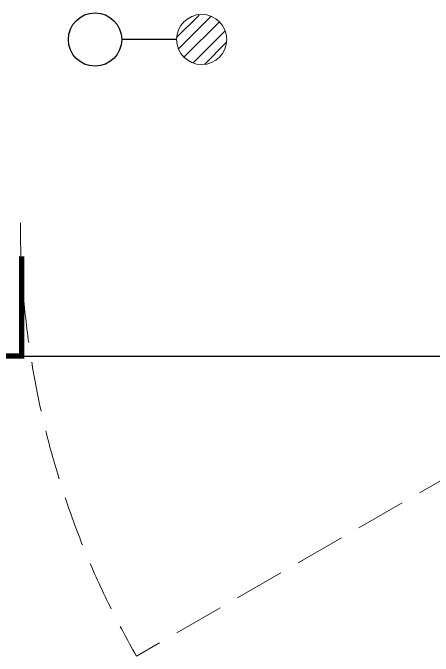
# Model space of a CAD drawing. Extents: x 2803505 to 5851001, y -1372902 to 24339.
# Drawn here: x 2856443 to 2857073, y -947623 to -946658 of the extents above; entities that cross this region are included whole.
import ezdxf

# ---------------------------------------------------------------- set-up
doc = ezdxf.new("R2010")
doc.units = 0
doc.header["$LTSCALE"] = 1000
doc.header["$MEASUREMENT"] = 0
doc.linetypes.add('DASH', pattern=[0.35, 0.25, -0.1])
doc.layers.get('0').update_dxf_attribs({"linetype": 'CONTINUOUS'})
for name, color, linetype in [('!!电气', 1, 'CONTINUOUS'), ('VPIPE-凝结', 150, 'CONTINUOUS'), ('看线', 185, 'CONTINUOUS')]:
    doc.layers.add(name, color=color, linetype=linetype)
doc.layers.add('EQUIP_地漏', color=7, linetype='CONTINUOUS', lineweight=18)
doc.layers.add('WINDOW', color=146, linetype='CONTINUOUS', lineweight=20)

# ---------------------------------------------------------------- blocks, each defined once
blk = doc.blocks.new('$TwtSys$00000141')
at = {"color": 252}
for p, q in [((-47.1, 3.8), (-5, 45.9)), ((-47.1, 3.8), (-5, 45.9)), ((-43.6, -17.5), (17.5, 43.6)), ((-43.6, -17.5), (17.5, 43.6)), ((-33.2, -33.2), (33.2, 33.2)), ((-33.2, -33.2), (33.2, 33.2)), ((-16.2, -43.5), (43.8, 16.4)), ((-16.2, -43.5), (43.8, 16.4)), ((5.7, -46.1), (46.1, -5.7)), ((5.7, -46.1), (46.1, -5.7))]:
    blk.add_line(p, q, dxfattribs=at)
blk.add_circle((0, 0), 47, dxfattribs=at)
blk.add_circle((0, 0), 47, dxfattribs=at)
blk = doc.blocks.new('A$C1C403CBE')
at = {"color": 252, "const_width": 8}
blk.add_lwpolyline([(8350, -100), (8350, -250), (8650, -250), (8650, -100)], dxfattribs=at)
at = {"layer": 'VPIPE-凝结', "color": 252, "ltscale": 0.1}
blk.add_lwpolyline([(8882.4, 225), (8800, 225)], dxfattribs=at)
at = {"layer": 'VPIPE-凝结', "color": 252}
blk.add_circle((8760, 225), 40, dxfattribs=at)
at = {"layer": 'WINDOW', "color": 252, "linetype": 'DASH', "ltscale": 0.3}
blk.add_lwpolyline([(9948.08, -50), (8822.24, -700, -0.131652), (8648.08, -50)], format="xyb", dxfattribs=at)
at = {"layer": '看线', "color": 252, "ltscale": 0.5}
blk.add_lwpolyline([(8650, -250), (9950, -250)], dxfattribs=at)
at = {"layer": 'EQUIP_地漏', "color": 252, "xscale": -0.8, "yscale": -0.8, "zscale": 0.8, "rotation": 180}
blk.add_blockref('$TwtSys$00000141', (8920, 225), dxfattribs=at)

msp = doc.modelspace()

# ---------------------------------------------------------------- block references
at = {"layer": '!!电气'}
msp.add_blockref('A$C1C403CBE', (2847805.96, -946922.87), dxfattribs=at)

doc.saveas('drawing.dxf')
